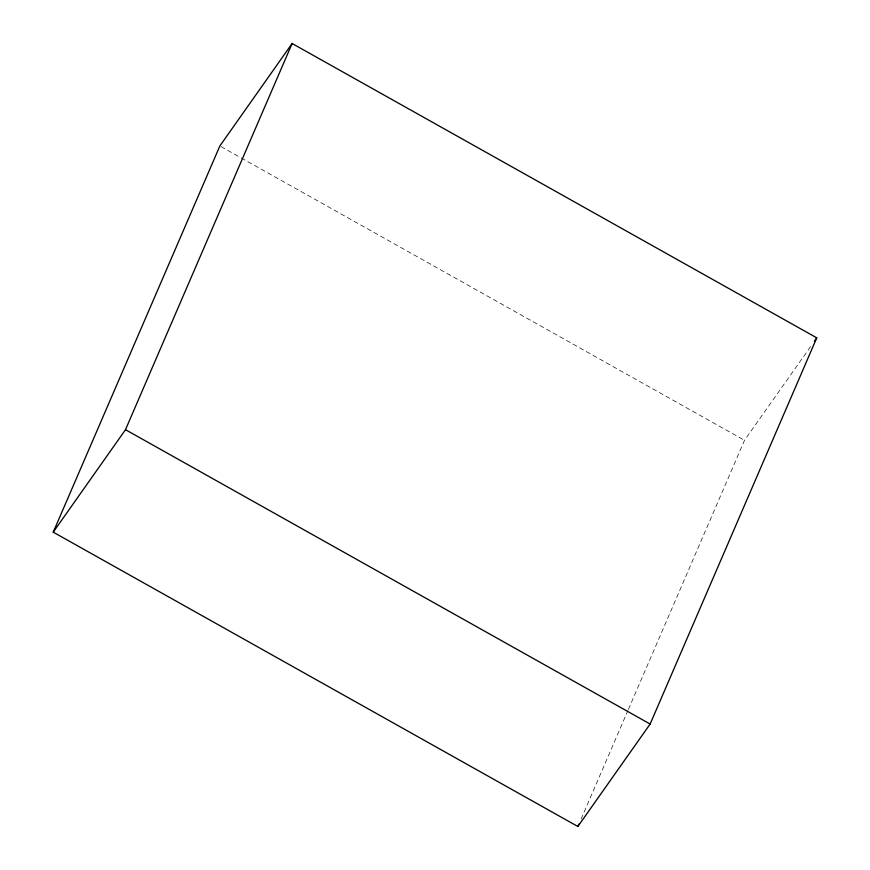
<?xml version="1.0" encoding="UTF-8"?>
<svg xmlns="http://www.w3.org/2000/svg" width="870" height="870" viewBox="0 0 870 870"><rect width="100%" height="100%" fill="white"/><g stroke="black" fill="none" stroke-linecap="round" stroke-linejoin="round"><path stroke-width="0.65" stroke-dasharray="4.35 3.26" d="M581.106 819.029L627.868 710.638M628.401 709.398L744.502 440.307L811.329 345.553M221.045 146.628L239.989 157.263M241.175 157.927L744.502 440.307"/><path stroke-width="1.3" d="M53.233 532.157L219.86 145.964L292.124 43.5L816.767 337.843L650.14 724.036L577.876 826.5L53.233 532.157L125.498 429.693L292.124 43.5M577.876 826.5L578.952 824.01M814.429 341.149L816.767 337.843M125.498 429.693L650.14 724.036"/></g></svg>
